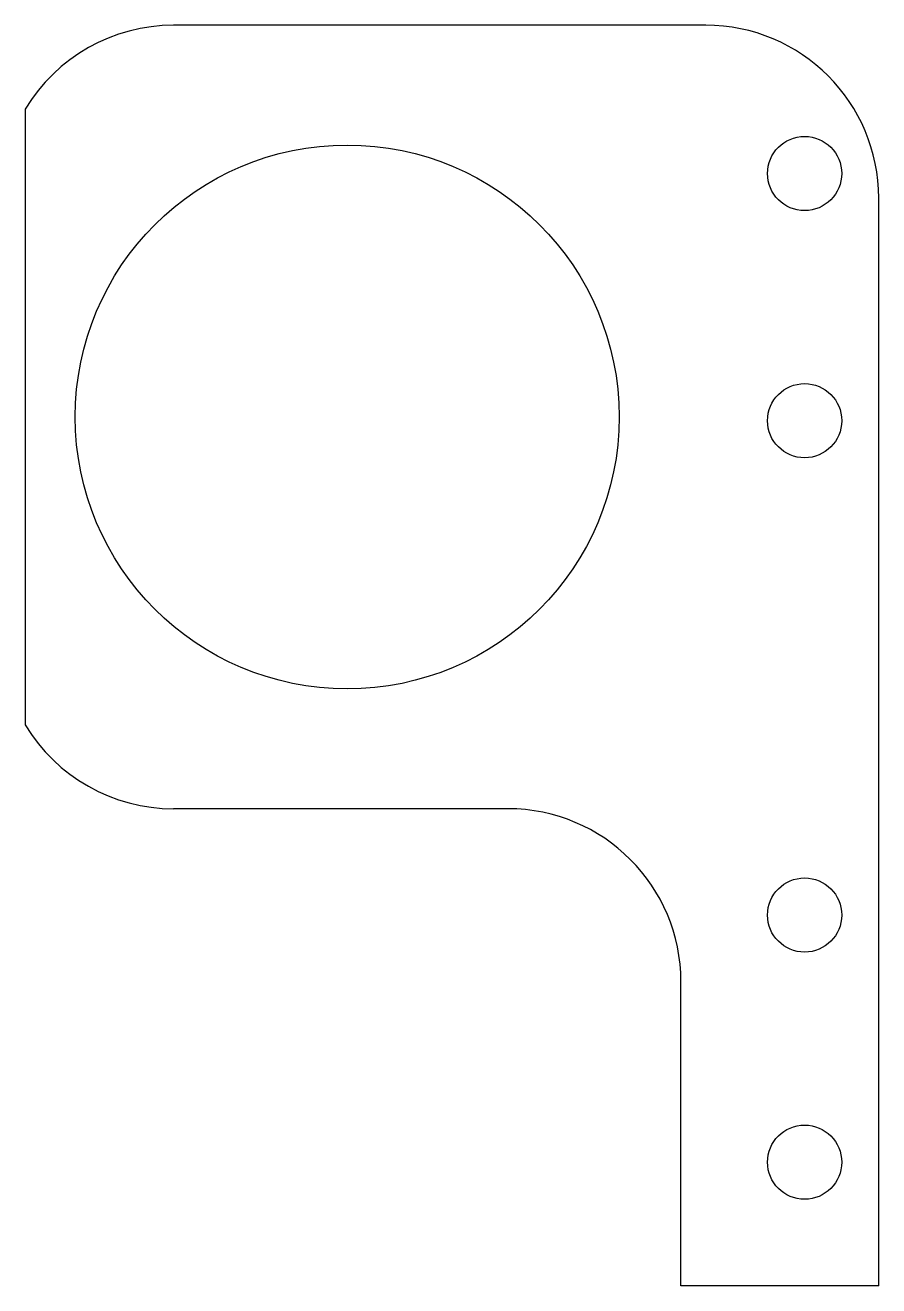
# Model space of a CAD drawing. Extents: x -34.2 to 0.3, y -35.8 to 15.2.
import ezdxf

# ---------------------------------------------------------------- set-up
doc = ezdxf.new("R2010")
doc.units = 0
doc.layers.get('0').update_dxf_attribs({"linetype": 'CONTINUOUS'})

msp = doc.modelspace()

# ---------------------------------------------------------------- linework, layer by layer
at = {"color": 7, "linetype": 'CONTINUOUS'}
for p, q in [((-6.685, 15.228), (-28.207, 15.228)), ((-34.207, 11.834), (-34.207, -13.077)), ((0.315, -35.772), (0.315, 8.228)), ((-14.685, -16.472), (-28.207, -16.472)), ((-7.685, -35.772), (-7.685, -23.472)), ((0.315, -35.772), (-7.685, -35.772))]:
    msp.add_line(p, q, dxfattribs=at)
for centre, radius in [((-2.685, 9.228), 1.5), ((-21.185, -0.622), 11), ((-2.685, -0.772), 1.5), ((-2.685, -20.772), 1.5), ((-2.685, -30.772), 1.5)]:
    msp.add_circle(centre, radius, dxfattribs=at)
for centre, start, end in [((-28.207, 8.228), 90, 148.9973), ((-6.685, 8.228), 0, 90), ((-28.207, -9.472), 211.0027, 270), ((-14.685, -23.472), 0, 90)]:
    msp.add_arc(centre, 7, start, end, dxfattribs=at)

doc.saveas('drawing.dxf')
